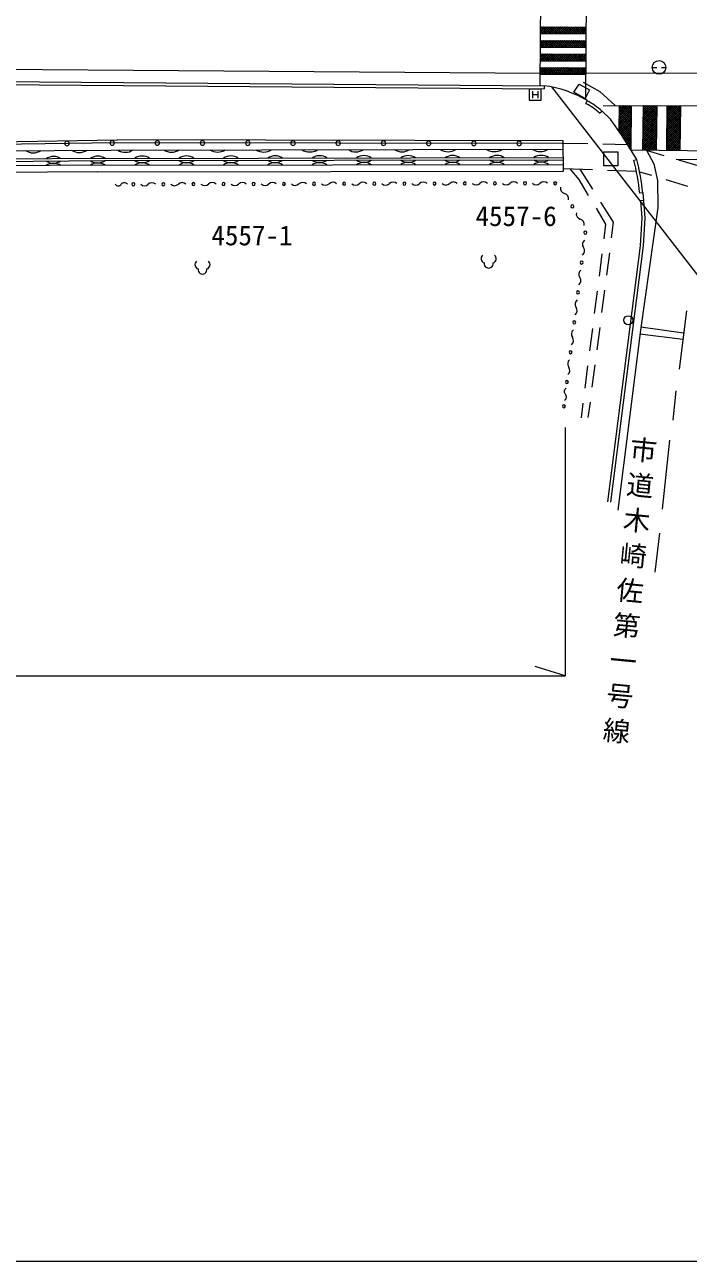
# Model space of a CAD drawing. Units: millimetres, scale not verified. Extents: x 40000 to 680000, y 20000 to 380000.
# Drawn here: x 370968 to 414990, y 205000 to 287096 of the extents above; entities that cross this region are included whole.
import ezdxf
from ezdxf.enums import TextEntityAlignment as Align

# ---------------------------------------------------------------- set-up
doc = ezdxf.new("R2010")
doc.units = ezdxf.units.MM
doc.header["$LTSCALE"] = 1000
for name, color, linetype, lineweight in [('M-BGD', 7, 'Continuous', 13), ('M-STR-HTXT', 7, 'Continuous', 13), ('M-TTL-BAND', 7, 'Continuous', 13)]:
    doc.layers.add(name, color=color, linetype=linetype, lineweight=lineweight)
doc.layers.add('M-BGD-HTXT', color=7, linetype='Continuous')
doc.styles.add('@ＭＳ ゴシック', font='')
doc.styles.add('ＭＳ ゴシック', font='')
doc.styles.get('@ＭＳ ゴシック').set_extended_font_data('@MS Gothic')
doc.styles.get('ＭＳ ゴシック').set_extended_font_data('MS Gothic')

msp = doc.modelspace()

# ---------------------------------------------------------------- linework, layer by layer
at = {"layer": 'M-BGD'}
for p, q in [((405170, 283050), (405250, 294008)), ((408187, 282120), (408273, 293987)), ((405227, 286509), (405195, 286540)), ((405196, 286575), (405576, 286956)), ((405369, 286508), (405196, 286681)), ((405197, 286718), (405436, 286957)), ((405512, 286507), (405197, 286821)), ((405198, 286959), (408222, 286937)), ((405198, 286860), (405296, 286958)), ((405654, 286506), (405201, 286959)), ((405270, 286508), (405717, 286955)), ((405797, 286504), (405344, 286958)), ((405410, 286507), (405857, 286954)), ((405939, 286503), (405486, 286957)), ((405551, 286506), (405998, 286953)), ((406082, 286502), (405628, 286956)), ((405691, 286505), (406138, 286952)), ((406224, 286501), (405771, 286955)), ((405832, 286504), (406278, 286951)), ((406367, 286500), (405913, 286954)), ((405972, 286503), (406419, 286950)), ((406509, 286499), (406056, 286953)), ((406113, 286502), (406559, 286949)), ((406652, 286498), (406198, 286952)), ((406253, 286501), (406700, 286948)), ((406794, 286497), (406341, 286951)), ((406393, 286500), (406840, 286947)), ((406936, 286496), (406483, 286950)), ((406534, 286499), (406980, 286946)), ((407079, 286495), (406626, 286948)), ((406674, 286498), (407121, 286945)), ((407221, 286494), (406768, 286947)), ((406815, 286497), (407261, 286944)), ((407364, 286493), (406911, 286946)), ((406955, 286496), (407402, 286943)), ((407506, 286492), (407053, 286945)), ((407095, 286495), (407542, 286942)), ((407649, 286491), (407195, 286944)), ((407236, 286494), (407683, 286941)), ((407791, 286490), (407338, 286943)), ((407376, 286493), (407823, 286940)), ((407934, 286489), (407480, 286942)), ((407517, 286492), (407963, 286939)), ((408076, 286488), (407623, 286941)), ((407657, 286491), (408104, 286938)), ((408219, 286487), (407765, 286940)), ((407797, 286490), (408222, 286914)), ((408220, 286627), (407908, 286939)), ((407938, 286489), (408221, 286772)), ((408221, 286768), (408050, 286938)), ((408078, 286488), (408220, 286629)), ((408222, 286908), (408193, 286937)), ((405189, 285675), (405570, 286056)), ((405190, 285818), (405430, 286057)), ((405363, 285608), (405190, 285781)), ((405191, 285960), (405289, 286058)), ((405505, 285607), (405191, 285921)), ((405192, 286059), (408215, 286037)), ((405195, 286509), (408219, 286487)), ((405648, 285606), (405195, 286059)), ((405264, 285608), (405710, 286055)), ((405790, 285605), (405337, 286058)), ((405404, 285607), (405851, 286054)), ((405933, 285603), (405479, 286057)), ((405544, 285606), (405991, 286053)), ((406075, 285602), (405622, 286056)), ((405685, 285605), (406132, 286052)), ((406218, 285601), (405764, 286055)), ((405825, 285604), (406272, 286051)), ((406360, 285600), (405907, 286054)), ((405966, 285603), (406412, 286050)), ((406503, 285599), (406049, 286053)), ((406106, 285602), (406553, 286049)), ((406645, 285598), (406192, 286052)), ((406246, 285601), (406693, 286048)), ((406787, 285597), (406334, 286051)), ((406387, 285600), (406834, 286047)), ((406930, 285596), (406477, 286050)), ((406527, 285599), (406974, 286046)), ((407072, 285595), (406619, 286049)), ((406668, 285598), (407114, 286045)), ((407215, 285594), (406762, 286047)), ((406808, 285597), (407255, 286044)), ((407357, 285593), (406904, 286046)), ((406948, 285596), (407395, 286043)), ((407500, 285592), (407046, 286045)), ((407089, 285595), (407536, 286042)), ((407642, 285591), (407189, 286044)), ((407229, 285594), (407676, 286041)), ((407785, 285590), (407331, 286043)), ((407370, 285593), (407816, 286040)), ((407927, 285589), (407474, 286042)), ((407510, 285592), (407957, 286039)), ((408070, 285588), (407616, 286041)), ((407650, 285591), (408097, 286038)), ((408212, 285587), (407759, 286040)), ((407791, 285590), (408215, 286014)), ((408213, 285727), (407901, 286039)), ((407931, 285589), (408214, 285872)), ((408214, 285868), (408044, 286038)), ((408072, 285588), (408213, 285729)), ((408215, 286008), (408186, 286037)), ((405183, 284775), (405563, 285156)), ((405356, 284708), (405183, 284881)), ((405184, 284918), (405423, 285157)), ((405499, 284707), (405184, 285021)), ((405185, 285159), (408209, 285137)), ((405185, 285060), (405283, 285158)), ((405641, 284706), (405188, 285159)), ((405220, 285609), (405189, 285640)), ((405189, 285609), (408212, 285587)), ((405257, 284708), (405704, 285155)), ((405784, 284705), (405330, 285158)), ((405397, 284707), (405844, 285154)), ((405926, 284704), (405473, 285157)), ((405538, 284706), (405985, 285153)), ((406069, 284702), (405615, 285156)), ((405678, 284705), (406125, 285152)), ((406211, 284701), (405758, 285155)), ((405819, 284704), (406265, 285151)), ((406354, 284700), (405900, 285154)), ((405959, 284703), (406406, 285150)), ((406496, 284699), (406043, 285153)), ((406099, 284702), (406546, 285149)), ((406638, 284698), (406185, 285152)), ((406240, 284701), (406687, 285148)), ((406781, 284697), (406328, 285151)), ((406380, 284700), (406827, 285147)), ((406923, 284696), (406470, 285150)), ((406521, 284699), (406967, 285146)), ((407066, 284695), (406613, 285149)), ((406661, 284698), (407108, 285145)), ((407208, 284694), (406755, 285148)), ((406801, 284697), (407248, 285144)), ((407351, 284693), (406897, 285146)), ((406942, 284696), (407389, 285143)), ((407493, 284692), (407040, 285145)), ((407082, 284695), (407529, 285142)), ((407636, 284691), (407182, 285144)), ((407223, 284694), (407669, 285141)), ((407778, 284690), (407325, 285143)), ((407363, 284693), (407810, 285140)), ((407921, 284689), (407467, 285142)), ((407503, 284692), (407950, 285139)), ((408063, 284688), (407610, 285141)), ((407644, 284691), (408091, 285138)), ((408205, 284687), (407752, 285140)), ((407784, 284690), (408209, 285114)), ((408207, 284827), (407895, 285139)), ((407925, 284689), (408208, 284972)), ((408208, 284968), (408037, 285138)), ((408209, 285108), (408180, 285137)), ((405176, 283862), (367736, 284132)), ((405176, 283809), (405622, 284256)), ((405177, 283951), (405482, 284257)), ((405178, 284094), (405342, 284258)), ((405461, 283807), (405178, 284090)), ((405179, 284259), (408202, 284237)), ((405179, 284236), (405201, 284259)), ((405603, 283806), (405179, 284230)), ((405214, 284709), (405182, 284740)), ((405182, 284709), (408205, 284687)), ((405745, 283805), (405292, 284258)), ((405316, 283808), (405763, 284255)), ((405888, 283804), (405435, 284257)), ((405456, 283807), (405903, 284254)), ((406030, 283803), (405577, 284256)), ((405597, 283806), (406044, 284253)), ((406173, 283802), (405720, 284255)), ((405737, 283805), (406184, 284252)), ((406315, 283801), (405862, 284254)), ((405878, 283804), (406324, 284251)), ((406458, 283800), (406004, 284253)), ((406018, 283803), (406465, 284250)), ((406600, 283799), (406147, 284252)), ((406158, 283802), (406605, 284249)), ((406743, 283798), (406289, 284251)), ((406299, 283801), (406746, 284248)), ((406885, 283797), (406432, 284250)), ((406439, 283800), (406886, 284247)), ((407028, 283795), (406574, 284249)), ((406580, 283799), (407026, 284246)), ((407170, 283794), (406717, 284248)), ((406720, 283798), (407167, 284245)), ((407312, 283793), (406859, 284247)), ((406860, 283797), (407307, 284243)), ((407001, 283796), (407448, 284242)), ((407455, 283792), (407002, 284246)), ((407141, 283795), (407588, 284241)), ((407597, 283791), (407144, 284245)), ((407282, 283794), (407728, 284240)), ((407740, 283790), (407287, 284244)), ((407422, 283793), (407869, 284239)), ((407882, 283789), (407429, 284243)), ((407562, 283792), (408009, 284238)), ((408025, 283788), (407571, 284242)), ((407703, 283791), (408150, 284237)), ((408167, 283787), (407714, 284241)), ((407843, 283790), (408202, 284148)), ((408200, 283896), (407856, 284239)), ((408201, 284036), (407999, 284238)), ((408065, 284688), (408207, 284829)), ((408202, 284177), (408141, 284237)), ((412604, 284261), (412904, 284261)), ((413204, 284261), (413504, 284261)), ((340473, 283566), (405427, 283048)), ((340485, 283366), (405425, 282848)), ((434778, 283884), (405176, 283862)), ((405176, 283809), (408199, 283787)), ((405318, 283808), (405177, 283949)), ((407984, 283789), (408201, 284005)), ((408024, 283283), (409124, 282672)), ((408124, 283788), (408200, 283863)), ((404662, 282690), (404662, 282215)), ((404662, 282460), (405006, 282460)), ((405006, 282690), (405006, 282215)), ((405427, 283048), (405425, 282848)), ((405924, 282965), (431742, 249598)), ((407389, 282612), (407743, 283160)), ((408146, 282209), (407389, 282612)), ((407743, 283160), (408438, 282779)), ((408438, 282779), (408146, 282209)), ((409124, 282672), (410146, 281730)), ((408199, 281856), (408286, 282036)), ((409354, 281733), (429329, 281677)), ((410404, 281730), (410385, 280048)), ((410394, 280850), (411203, 281659)), ((410395, 280993), (411130, 281728)), ((410397, 281136), (410989, 281728)), ((410399, 281279), (410848, 281728)), ((410400, 281422), (410707, 281729)), ((410402, 281565), (410566, 281729)), ((410403, 281708), (410425, 281730)), ((411194, 280902), (410403, 281694)), ((411196, 281042), (410509, 281729)), ((411197, 281182), (410651, 281729)), ((411199, 281322), (410793, 281729)), ((411201, 281462), (410934, 281728)), ((411202, 281602), (411076, 281728)), ((411204, 281727), (411171, 278811)), ((411999, 281725), (411965, 278772)), ((411987, 280712), (412897, 281622)), ((411989, 280855), (412856, 281723)), ((411990, 280998), (412715, 281723)), ((411992, 281141), (412574, 281724)), ((411994, 281284), (412433, 281724)), ((411995, 281427), (412292, 281724)), ((411997, 281570), (412151, 281725)), ((412887, 280720), (411997, 281610)), ((411998, 281713), (412010, 281725)), ((412889, 280860), (412023, 281725)), ((412890, 280999), (412165, 281725)), ((412892, 281139), (412307, 281724)), ((412894, 281279), (412449, 281724)), ((412895, 281419), (412591, 281724)), ((412897, 281559), (412732, 281723)), ((412899, 281723), (412865, 278762)), ((412898, 281699), (412874, 281723)), ((413572, 281721), (413538, 278754)), ((413560, 280694), (414470, 281605)), ((413562, 280837), (414443, 281718)), ((413563, 280981), (414302, 281719)), ((413565, 281124), (414161, 281719)), ((413567, 281267), (414020, 281720)), ((413568, 281410), (413879, 281720)), ((413570, 281553), (413738, 281720)), ((414460, 280702), (413570, 281592)), ((413571, 281696), (413597, 281721)), ((414462, 280842), (413583, 281721)), ((414463, 280982), (413725, 281720)), ((414465, 281122), (413867, 281720)), ((414467, 281262), (414008, 281720)), ((414468, 281401), (414150, 281719)), ((414470, 281541), (414292, 281719)), ((414471, 281681), (414434, 281719)), ((414472, 281718), (414438, 278744)), ((409107, 281219), (409246, 281363)), ((409828, 280827), (409260, 281377)), ((410613, 279728), (409828, 280827)), ((410386, 280135), (411195, 280944)), ((410387, 280278), (411196, 281087)), ((410389, 280421), (411198, 281230)), ((410390, 280564), (411200, 281373)), ((410392, 280707), (411201, 281516)), ((411185, 280063), (410394, 280855)), ((411187, 280203), (410395, 280994)), ((411188, 280343), (410397, 281134)), ((411190, 280483), (410398, 281274)), ((411191, 280623), (410400, 281414)), ((411193, 280763), (410402, 281554)), ((410408, 280015), (411193, 280801)), ((411979, 279997), (412889, 280907)), ((411981, 280140), (412891, 281050)), ((411982, 280283), (412893, 281193)), ((411984, 280426), (412894, 281336)), ((411986, 280569), (412896, 281479)), ((412878, 279881), (411988, 280771)), ((412879, 280021), (411989, 280911)), ((412881, 280160), (411991, 281050)), ((412883, 280300), (411993, 281190)), ((412884, 280440), (411994, 281330)), ((412886, 280580), (411996, 281470)), ((413552, 279979), (414462, 280890)), ((413554, 280122), (414464, 281033)), ((413555, 280265), (414466, 281176)), ((413557, 280408), (414467, 281319)), ((413559, 280551), (414469, 281462)), ((414453, 280003), (413562, 280893)), ((414454, 280143), (413564, 281033)), ((414456, 280283), (413566, 281173)), ((414457, 280422), (413567, 281312)), ((414459, 280562), (413569, 281452)), ((411177, 279364), (410386, 280155)), ((411179, 279504), (410387, 280295)), ((411180, 279644), (410389, 280435)), ((411182, 279784), (410391, 280575)), ((411183, 279924), (410392, 280715)), ((410467, 279933), (411192, 280658)), ((410526, 279851), (411190, 280515)), ((410585, 279768), (411188, 280372)), ((410641, 279683), (411187, 280229)), ((410694, 279595), (411185, 280086)), ((411969, 279139), (412880, 280049)), ((411971, 279282), (412881, 280192)), ((411973, 279425), (412883, 280335)), ((411974, 279568), (412885, 280478)), ((411976, 279711), (412886, 280621)), ((411978, 279854), (412888, 280764)), ((412870, 279181), (411980, 280071)), ((412872, 279321), (411982, 280211)), ((412873, 279461), (411983, 280351)), ((412875, 279601), (411985, 280491)), ((412876, 279741), (411986, 280631)), ((413543, 279121), (414453, 280031)), ((413544, 279264), (414454, 280174)), ((413546, 279407), (414456, 280318)), ((413547, 279550), (414458, 280461)), ((413549, 279693), (414459, 280604)), ((413551, 279836), (414461, 280747)), ((414443, 279164), (413553, 280054)), ((414445, 279304), (413555, 280194)), ((414446, 279443), (413556, 280334)), ((414448, 279583), (413558, 280473)), ((414449, 279723), (413559, 280613)), ((414451, 279863), (413561, 280753)), ((377018, 279250), (361667, 279062)), ((361690, 279220), (377107, 279445)), ((406615, 279212), (377018, 279250)), ((406701, 279387), (377107, 279445)), ((406706, 277376), (406701, 279387)), ((406702, 279240), (408332, 279208)), ((409332, 279188), (410962, 279155)), ((411176, 279224), (410467, 279933)), ((411568, 278159), (410613, 279728)), ((411174, 279084), (410742, 279516)), ((410748, 279507), (411184, 279943)), ((410801, 279419), (411182, 279800)), ((410855, 279331), (411180, 279657)), ((410908, 279243), (411179, 279514)), ((410962, 279155), (411177, 279371)), ((411172, 278945), (410962, 279155)), ((411015, 279067), (411176, 279228)), ((411966, 278853), (412877, 279763)), ((411968, 278996), (412878, 279906)), ((412436, 278767), (411971, 279232)), ((412579, 278765), (411972, 279372)), ((412722, 278763), (411974, 279512)), ((412865, 278762), (411975, 279652)), ((412867, 278902), (411977, 279792)), ((412868, 279042), (411978, 279932)), ((412026, 278771), (412875, 279620)), ((412166, 278770), (412873, 279477)), ((412306, 278768), (412872, 279334)), ((412446, 278767), (412870, 279191)), ((413539, 278835), (414450, 279745)), ((413541, 278978), (414451, 279888)), ((414009, 278749), (413544, 279215)), ((414152, 278747), (413545, 279355)), ((414295, 278746), (413547, 279494)), ((414438, 278744), (413548, 279634)), ((414440, 278884), (413550, 279774)), ((414442, 279024), (413551, 279914)), ((413599, 278754), (414448, 279602)), ((413739, 278752), (414446, 279459)), ((413879, 278750), (414445, 279316)), ((414019, 278749), (414443, 279173)), ((361709, 278670), (376694, 278777)), ((376694, 278777), (406704, 278826)), ((411069, 278979), (411174, 279085)), ((411122, 278891), (411172, 278942)), ((411190, 278781), (425092, 278625)), ((412007, 278771), (411966, 278813)), ((412150, 278770), (411967, 278953)), ((412293, 278768), (411969, 279093)), ((412190, 278778), (413376, 278421)), ((412218, 278769), (412717, 277870)), ((412586, 278765), (412869, 279048)), ((412725, 278763), (412867, 278905)), ((413580, 278754), (413539, 278795)), ((413723, 278752), (413540, 278935)), ((413866, 278751), (413542, 279075)), ((414159, 278747), (414442, 279030)), ((414299, 278746), (414440, 278887)), ((376077, 277776), (361700, 277670)), ((361703, 277970), (376262, 278076)), ((376355, 278226), (361704, 278120)), ((376077, 277776), (406706, 277826)), ((376262, 278076), (406705, 278126)), ((376355, 278226), (406705, 278276)), ((406706, 277555), (408627, 277484)), ((407139, 277539), (407721, 276812)), ((407800, 277515), (408643, 276174)), ((411375, 278108), (411568, 278159)), ((412717, 277870), (412959, 276765)), ((414178, 278180), (416271, 278152)), ((414334, 278133), (415770, 277701)), ((375799, 277325), (361696, 277220)), ((375799, 277325), (406706, 277376)), ((407721, 276812), (408356, 275764)), ((409626, 277447), (411547, 277375)), ((411758, 277341), (412541, 277106)), ((412959, 276765), (412979, 274953)), ((413499, 276818), (414935, 276386)), ((411969, 275926), (411769, 275907)), ((411969, 275926), (412114, 274281)), ((409174, 275327), (410017, 273986)), ((412012, 275432), (411813, 275414)), ((411813, 275414), (411914, 274279)), ((408874, 274908), (409509, 273860)), ((411914, 274279), (411795, 272425)), ((412979, 274953), (411817, 266827)), ((412114, 274281), (411994, 272406)), ((409509, 273860), (409385, 272883)), ((410017, 273986), (409883, 272955)), ((409259, 271891), (409070, 270403)), ((409755, 271963), (409562, 270475)), ((411795, 272425), (409623, 255417)), ((411994, 272406), (409821, 255391)), ((408945, 269410), (408756, 267922)), ((409434, 269484), (409242, 267996)), ((414865, 268101), (414392, 264230)), ((408630, 266930), (408442, 265442)), ((409113, 267004), (408921, 265517)), ((411817, 266827), (410310, 254860)), ((414683, 266614), (411845, 267020)), ((414632, 266192), (411782, 266551)), ((408316, 264450), (408127, 262962)), ((408792, 264525), (408600, 263037)), ((414166, 262800), (413959, 260838)), ((408002, 261970), (407878, 260993)), ((408472, 262046), (408338, 261014)), ((413750, 259506), (413264, 254942)), ((413074, 253335), (412771, 250757))]:
    msp.add_line(p, q, dxfattribs=at)
for points in [[(405236, 282826), (404432, 282826), (404432, 282094), (405236, 282094)], [(409379, 278655), (410321, 278655), (410321, 277737), (409379, 277737)]]:
    msp.add_lwpolyline(points, close=True, dxfattribs=at)
for centre, radius in [((413054, 284261), 450), ((411008, 267480), 300)]:
    msp.add_circle(centre, radius, dxfattribs=at)
for centre, radius, start, end in [((404417, 275479), 7637, 59.47027, 82.40137), ((406657, 278688), 3523, 45.93213, 64.04713), ((406657, 278688), 3723, 45.93211, 64.04712), ((373767, 279210), 150, 0, 180), ((373767, 279210), 150, 180, 0), ((376766, 279247), 150, 0, 180), ((376766, 279247), 150, 180, 0), ((379766, 279247), 150, 0, 180), ((379766, 279247), 150, 180, 0), ((382766, 279243), 150, 0, 180), ((382766, 279243), 150, 180, 0), ((385766, 279239), 150, 0, 180), ((385766, 279239), 150, 180, 0), ((388766, 279235), 150, 0, 180), ((388766, 279235), 150, 180, 0), ((391766, 279231), 150, 0, 180), ((391766, 279231), 150, 180, 0), ((394766, 279228), 150, 0, 180), ((394766, 279228), 150, 180, 0), ((397766, 279224), 150, 0, 180), ((397766, 279224), 150, 180, 0), ((400766, 279220), 150, 0, 180), ((400766, 279220), 150, 180, 0), ((403766, 279216), 150, 0, 180), ((403766, 279216), 150, 180, 0), ((371523, 279531), 941, 237.61534, 303.19922), ((372882, 277475), 876, 56.39095, 124.43765), ((374582, 279553), 941, 237.61534, 303.19922), ((375823, 277496), 876, 56.39095, 124.43765), ((377645, 279570), 941, 237.3029, 302.88678), ((378761, 277504), 876, 56.07149, 124.11819), ((380704, 279575), 941, 237.3029, 302.88678), ((381702, 277509), 876, 56.07149, 124.11819), ((383762, 279580), 941, 237.3029, 302.88678), ((384644, 277514), 876, 56.07149, 124.11819), ((386821, 279585), 941, 237.3029, 302.88678), ((387586, 277519), 876, 56.07149, 124.11819), ((389880, 279590), 941, 237.3029, 302.88678), ((390527, 277523), 876, 56.07149, 124.11819), ((392938, 279595), 941, 237.3029, 302.88678), ((393469, 277528), 876, 56.07149, 124.11819), ((395997, 279600), 941, 237.3029, 302.88678), ((396411, 277533), 876, 56.07149, 124.11819), ((399056, 279605), 941, 237.3029, 302.88678), ((399352, 277538), 876, 56.07149, 124.11819), ((402115, 279610), 941, 237.3029, 302.88678), ((402294, 277543), 876, 56.07149, 124.11819), ((405173, 279615), 941, 237.3029, 302.88678), ((405235, 277548), 876, 56.07149, 124.11819), ((372877, 277026), 876, 56.4017, 124.43886), ((372870, 278778), 876, 236.3945, 304.43803), ((375818, 277054), 870, 56.06217, 124.62716), ((375812, 278805), 882, 236.60927, 304.19372), ((378757, 277054), 876, 56.07626, 124.11342), ((378757, 278807), 876, 236.07308, 304.1166), ((381699, 277059), 876, 56.07626, 124.11342), ((381699, 278811), 876, 236.07308, 304.1166), ((384642, 277064), 876, 56.07626, 124.11342), ((384641, 278816), 876, 236.07308, 304.1166), ((387584, 277068), 876, 56.07626, 124.11342), ((387583, 278821), 876, 236.07308, 304.1166), ((390526, 277073), 876, 56.07626, 124.11342), ((390524, 278826), 876, 236.07308, 304.1166), ((393468, 277078), 876, 56.07626, 124.11342), ((393466, 278831), 876, 236.07308, 304.1166), ((396410, 277083), 876, 56.07626, 124.11342), ((396408, 278836), 876, 236.07308, 304.1166), ((399352, 277088), 876, 56.07626, 124.11342), ((399350, 278841), 876, 236.07308, 304.1166), ((402291, 278845), 876, 236.07308, 304.1166), ((402294, 277093), 876, 56.07626, 124.11342), ((405233, 278850), 876, 236.07308, 304.1166), ((405236, 277098), 876, 56.07626, 124.11342), ((397867, 274549), 13969, 5.58051, 14.76153), ((397867, 274549), 14169, 5.58051, 14.76153), ((403411, 276303), 362, 46.53728, 133.74292), ((404160, 276568), 100, 0, 180), ((405411, 276308), 362, 46.53728, 133.74292), ((406160, 276573), 100, 0, 180), ((377175, 276652), 250, 216.99043, 323.28976), ((377576, 276353), 250, 36.99043, 143.28976), ((378175, 276504), 100, 0, 180), ((378175, 276504), 100, 180, 0), ((378909, 276768), 362, 226.53728, 313.74292), ((379411, 276245), 362, 46.53728, 133.74292), ((380160, 276509), 100, 0, 180), ((380160, 276509), 100, 180, 0), ((380909, 276773), 362, 226.53728, 313.74292), ((381411, 276250), 362, 46.53728, 133.74292), ((382160, 276514), 100, 0, 180), ((382160, 276514), 100, 180, 0), ((382909, 276778), 362, 226.53728, 313.74292), ((383411, 276254), 362, 46.53728, 133.74292), ((384160, 276519), 100, 0, 180), ((384160, 276519), 100, 180, 0), ((384909, 276783), 362, 226.53728, 313.74292), ((385411, 276259), 362, 46.53728, 133.74292), ((386160, 276524), 100, 0, 180), ((386160, 276524), 100, 180, 0), ((386909, 276788), 362, 226.53728, 313.74292), ((387411, 276264), 362, 46.53728, 133.74292), ((388160, 276529), 100, 0, 180), ((388160, 276529), 100, 180, 0), ((388909, 276793), 362, 226.53728, 313.74292), ((389411, 276269), 362, 46.53728, 133.74292), ((390160, 276533), 100, 0, 180), ((390160, 276533), 100, 180, 0), ((390909, 276798), 362, 226.53728, 313.74292), ((391411, 276274), 362, 46.53728, 133.74292), ((392160, 276538), 100, 0, 180), ((392160, 276538), 100, 180, 0), ((392909, 276803), 362, 226.53728, 313.74292), ((393411, 276279), 362, 46.53728, 133.74292), ((394160, 276543), 100, 0, 180), ((394160, 276543), 100, 180, 0), ((394909, 276808), 362, 226.53728, 313.74292), ((395411, 276284), 362, 46.53728, 133.74292), ((396160, 276548), 100, 0, 180), ((396160, 276548), 100, 180, 0), ((396909, 276812), 362, 226.53728, 313.74292), ((397411, 276289), 362, 46.53728, 133.74292), ((398160, 276553), 100, 0, 180), ((398160, 276553), 100, 180, 0), ((398909, 276817), 362, 226.53728, 313.74292), ((399411, 276294), 362, 46.53728, 133.74292), ((400160, 276558), 100, 0, 180), ((400160, 276558), 100, 180, 0), ((400909, 276822), 362, 226.53728, 313.74292), ((401411, 276298), 362, 46.53728, 133.74292), ((402160, 276563), 100, 0, 180), ((402160, 276563), 100, 180, 0), ((402909, 276827), 362, 226.53728, 313.74292), ((404160, 276568), 100, 180, 0), ((404909, 276832), 362, 226.53728, 313.74292), ((406160, 276573), 100, 180, 0), ((406870, 276239), 362, 168.06692, 255.27255), ((406686, 275538), 362, 348.06692, 75.27255), ((407303, 275038), 100, 0, 180), ((407303, 275038), 100, 180, 0), ((407920, 274537), 362, 168.06692, 255.27255), ((407736, 273836), 362, 348.06692, 75.27255), ((408161, 273293), 100, 0, 180), ((408329, 272517), 362, 129.36563, 216.57127), ((408161, 273293), 100, 180, 0), ((401545, 271570), 300, 131.41945, 251.14243), ((401945, 271570), 300, 288.85757, 48.58055), ((407747, 272085), 362, 309.36563, 36.57127), ((382561, 271168), 300, 131.41945, 251.14243), ((382961, 271168), 300, 288.85757, 48.58055), ((401745, 271245), 300, 172.14016, 7.85984), ((407916, 271308), 100, 0, 180), ((407916, 271308), 100, 180, 0), ((382761, 270843), 300, 172.14016, 7.85984), ((408084, 270532), 362, 129.36563, 216.57127), ((407502, 270100), 362, 309.36563, 36.57127), ((407671, 269324), 100, 0, 180), ((407671, 269324), 100, 180, 0), ((407840, 268547), 362, 129.36563, 216.57127), ((407257, 268115), 362, 309.36563, 36.57127), ((407595, 266562), 362, 129.36563, 216.57127), ((407426, 267339), 100, 0, 180), ((407426, 267339), 100, 180, 0), ((407012, 266130), 362, 309.36563, 36.57127), ((407181, 265354), 100, 0, 180), ((407181, 265354), 100, 180, 0), ((407350, 264577), 362, 129.36563, 216.57127), ((406768, 264145), 362, 309.36563, 36.57127), ((407010, 262740), 250, 119.81879, 226.11812), ((406936, 263369), 100, 0, 180), ((406936, 263369), 100, 180, 0), ((406663, 262380), 250, 299.81879, 46.11812), ((406739, 261766), 100, 0, 180), ((406739, 261766), 100, 180, 0)]:
    msp.add_arc(centre, radius, start, end, dxfattribs=at)
at = {"layer": 'M-STR-HTXT'}
for p, q in [((406831, 260351), (406831, 243878)), ((278353, 243878), (406831, 243878)), ((406831, 243878), (404831, 244478))]:
    msp.add_line(p, q, dxfattribs=at)
at = {"layer": 'M-TTL-BAND'}
msp.add_line((40000, 205000), (579000, 205000), dxfattribs=at)

# ---------------------------------------------------------------- texts
at = {"layer": 'M-BGD', "style": 'ＭＳ ゴシック'}
for s, p in [('4557-6', (400874, 273334)), ('4557-1', (383351, 272053))]:
    msp.add_text(s, height=1320, dxfattribs=at).set_placement(p, align=Align.BOTTOM_LEFT)
at = {"layer": 'M-BGD-HTXT', "insert": (409241, 238874), "char_height": 1320, "attachment_point": 9, "rotation": 264.529, "style": '@ＭＳ ゴシック'}
msp.add_mtext('\\T1.3;市道木崎佐第一号線', dxfattribs=at)

doc.saveas('drawing.dxf')
